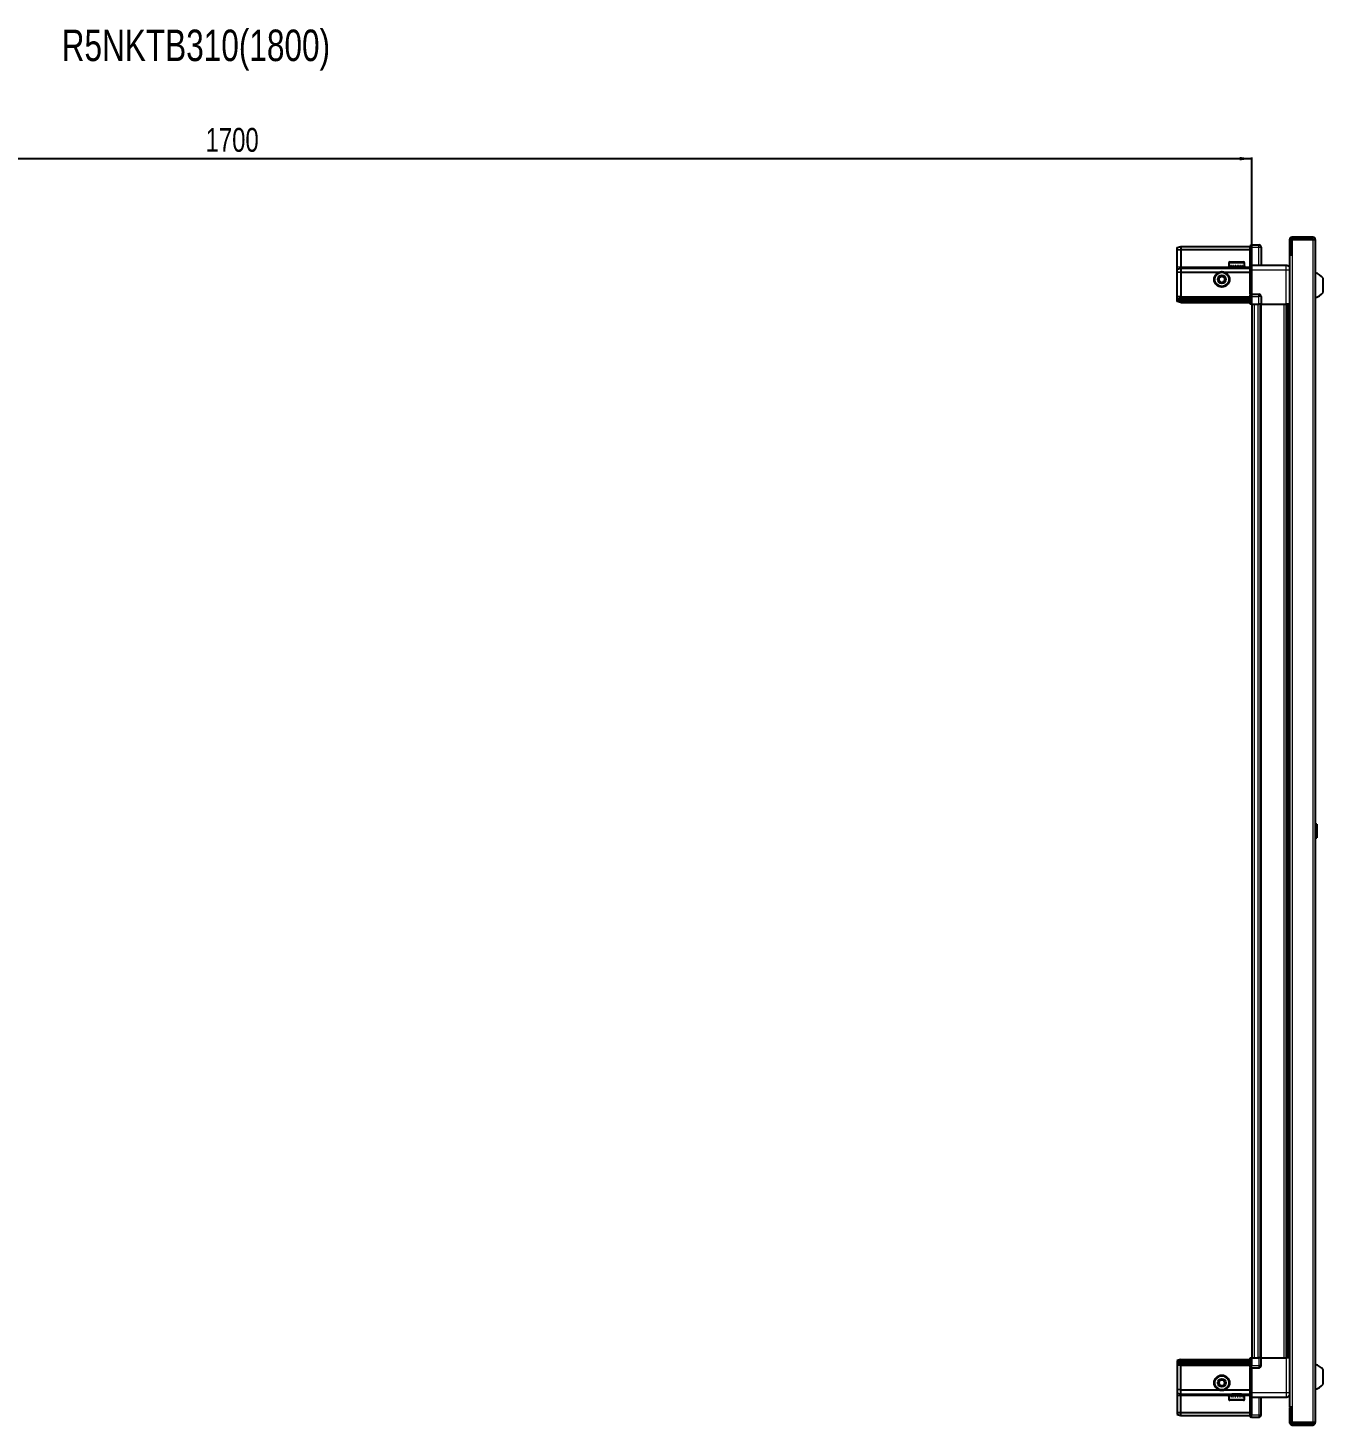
# Model space of a CAD drawing. Header units: millimetres. Extents: x 1770 to 4824, y -1276 to 1958.
# Drawn here: x 3167 to 4256, y 783 to 1958 of the extents above; entities that cross this region are included whole.
import ezdxf

# ---------------------------------------------------------------- set-up
doc = ezdxf.new("R2010")
doc.units = ezdxf.units.MM
doc.layers.add('FORMAT', color=7, linetype='Continuous')
doc.styles.add('SLDTEXTSTYLE0', font='TXT', dxfattribs={"width": 0.75})
doc.dimstyles.new('SLDDIMSTYLE0', dxfattribs={"dimtxt": 20, "dimasz": 10, "dimexe": 0, "dimexo": 0.0625, "dimgap": 5, "dimtad": 2, "dimdec": 1, "dimrnd": 1e-09, "dimzin": 12, "dimdsep": 46, "dimtxsty": 'SLDTEXTSTYLE0', "dimsah": 1, "dimcen": 0.09, "dimadec": 0, "dimazin": 3, "dimtfac": 1, "dimtofl": 0, "dimtmove": 0, "dimatfit": 3, "dimfxl": 0, "dimfrac": 2, "dimtolj": 1, "dimtzin": 12, "dimarcsym": 0})

# ---------------------------------------------------------------- blocks, each defined once
blk = doc.blocks.new('_D_5')
at = {"layer": 'FORMAT'}
for p, q in [((2495.9, 1725.6), (2495.9, 1849.1)), ((2495.9, 1848.1), (4195.9, 1848.1)), ((4195.9, 1725.6), (4195.9, 1849.1))]:
    blk.add_line(p, q, dxfattribs=at)
for points in [[(2495.9, 1848.1), (2505.9, 1846.6), (2505.9, 1849.6)], [(4195.9, 1848.1), (4185.9, 1849.6), (4185.9, 1846.6)]]:
    blk.add_solid(points, dxfattribs=at)
at = {"layer": 'FORMAT', "insert": (3316.4, 1873.9), "char_height": 20, "attachment_point": 1, "style": 'SLDTEXTSTYLE0'}
blk.add_mtext('1700', dxfattribs=at)

msp = doc.modelspace()

# ---------------------------------------------------------------- linework, layer by layer
at = {"color": 7, "linetype": 'Continuous', "lineweight": 25}
for p, q in [((4195.44, 1775.59), (4194.57, 1775.09)), ((4195.44, 1775.59), (4194.57, 1775.09)), ((4194.57, 1775.09), (4194.57, 1773.59)), ((4195.77, 1775.59), (4195.44, 1775.59)), ((4195.77, 1775.59), (4195.44, 1775.59)), ((4195.77, 1775.59), (4195.77, 1775.59)), ((4195.77, 1773.59), (4195.77, 1775.59)), ((4195.77, 1775.59), (4201.77, 1775.59)), ((4227.77, 1779.99), (4227.77, 1767.59)), ((4229.27, 1779.99), (4229.27, 1767.59)), ((4229.77, 1767.09), (4229.77, 1779.99)), ((4229.77, 1779.99), (4247.17, 1779.99)), ((4247.17, 1782.09), (4229.87, 1782.09)), ((4247.17, 1780.59), (4229.87, 1780.59)), ((4247.17, 1780.59), (4247.17, 1782.09)), ((4247.17, 1779.99), (4249.27, 1779.99)), ((4249.27, 1779.99), (4249.27, 785.19)), ((4133.27, 1773.29), (4136.27, 1774.09)), ((4133.27, 1771.44), (4133.27, 1773.29)), ((4133.27, 1771.44), (4136.27, 1771.59)), ((4133.27, 1757.09), (4133.27, 1771.44)), ((4136.27, 1774.09), (4136.27, 1771.59)), ((4136.27, 1774.09), (4194.57, 1774.09)), ((4136.27, 1771.59), (4136.27, 1757.09)), ((4136.27, 1771.59), (4194.57, 1771.59)), ((4194.57, 1758.79), (4194.57, 1773.59)), ((4195.77, 1773.59), (4195.77, 1758.79)), ((4203.77, 1773.59), (4203.77, 1758.59)), ((4227.67, 1767.09), (4227.67, 798.09)), ((4227.67, 1767.09), (4229.77, 1767.09)), ((4227.77, 1767.59), (4229.27, 1767.59)), ((4133.27, 1755.29), (4133.27, 1757.09)), ((4133.27, 1755.29), (4136.27, 1756.09)), ((4133.27, 1752.26), (4133.27, 1755.29)), ((4136.27, 1752.59), (4133.27, 1752.26)), ((4133.27, 1732.09), (4133.27, 1752.26)), ((4136.27, 1757.09), (4136.27, 1756.09)), ((4136.27, 1756.09), (4136.27, 1752.59)), ((4136.27, 1756.09), (4194.57, 1756.09)), ((4136.27, 1752.59), (4136.27, 1732.09)), ((4136.27, 1752.59), (4168.27, 1752.59)), ((4173.27, 1752.59), (4194.57, 1752.59)), ((4176.77, 1760.49), (4176.77, 1757.59)), ((4176.77, 1757.59), (4176.81, 1757.59)), ((4176.93, 1758.09), (4176.81, 1758.09)), ((4176.81, 1758.09), (4176.81, 1757.59)), ((4176.81, 1757.59), (4176.93, 1757.59)), ((4176.93, 1758.09), (4176.93, 1757.59)), ((4176.93, 1757.59), (4177.34, 1757.59)), ((4177.68, 1758.09), (4177.34, 1758.09)), ((4177.34, 1758.09), (4177.34, 1757.59)), ((4177.34, 1757.59), (4177.68, 1757.59)), ((4177.57, 1761.29), (4188.97, 1761.29)), ((4177.68, 1758.09), (4177.68, 1757.59)), ((4177.68, 1757.59), (4178.45, 1757.59)), ((4178.97, 1758.09), (4178.45, 1758.09)), ((4178.45, 1758.09), (4178.45, 1757.59)), ((4178.45, 1757.59), (4178.97, 1757.59)), ((4178.87, 1757.59), (4178.87, 1757.49)), ((4178.87, 1757.49), (4187.67, 1757.49)), ((4178.97, 1758.09), (4178.97, 1757.59)), ((4178.97, 1757.59), (4180.03, 1757.59)), ((4179.27, 1757.09), (4179.96, 1756.61)), ((4179.27, 1757.09), (4187.27, 1757.09)), ((4179.96, 1756.61), (4179.27, 1756.13)), ((4179.27, 1756.13), (4179.27, 1756.09)), ((4179.27, 1756.13), (4187.27, 1756.13)), ((4179.96, 1756.61), (4186.58, 1756.61)), ((4180.69, 1758.09), (4180.03, 1758.09)), ((4180.03, 1758.09), (4180.03, 1757.59)), ((4180.03, 1757.59), (4180.69, 1757.59)), ((4180.69, 1758.09), (4180.69, 1757.59)), ((4180.69, 1757.59), (4181.93, 1757.59)), ((4182.66, 1758.09), (4181.93, 1758.09)), ((4181.93, 1758.09), (4181.93, 1757.59)), ((4181.93, 1757.59), (4182.36, 1757.59)), ((4182.36, 1758.09), (4182.36, 1757.59)), ((4182.66, 1758.09), (4182.66, 1757.59)), ((4182.66, 1757.59), (4183.96, 1757.59)), ((4184.69, 1758.09), (4183.96, 1758.09)), ((4183.96, 1758.09), (4183.96, 1757.59)), ((4184.23, 1758.09), (4184.23, 1757.59)), ((4184.23, 1757.59), (4184.69, 1757.59)), ((4184.69, 1758.09), (4184.69, 1757.59)), ((4184.69, 1757.59), (4185.93, 1757.59)), ((4186.58, 1758.09), (4185.93, 1758.09)), ((4185.93, 1758.09), (4185.93, 1757.59)), ((4185.93, 1757.59), (4186.58, 1757.59)), ((4186.58, 1758.09), (4186.58, 1757.59)), ((4186.58, 1757.59), (4187.63, 1757.59)), ((4186.58, 1756.61), (4187.27, 1757.09)), ((4187.27, 1756.13), (4186.58, 1756.61)), ((4187.27, 1756.09), (4187.27, 1756.13)), ((4188.15, 1758.09), (4187.63, 1758.09)), ((4187.63, 1758.09), (4187.63, 1757.59)), ((4187.63, 1757.59), (4188.15, 1757.59)), ((4187.67, 1757.49), (4187.67, 1757.59)), ((4188.15, 1758.09), (4188.15, 1757.59)), ((4188.15, 1757.59), (4188.91, 1757.59)), ((4189.24, 1758.09), (4188.91, 1758.09)), ((4188.91, 1758.09), (4188.91, 1757.59)), ((4188.91, 1757.59), (4189.24, 1757.59)), ((4189.24, 1758.09), (4189.24, 1757.59)), ((4189.24, 1757.59), (4189.63, 1757.59)), ((4189.74, 1758.09), (4189.63, 1758.09)), ((4189.63, 1758.09), (4189.63, 1757.59)), ((4189.63, 1757.59), (4189.74, 1757.59)), ((4189.74, 1758.09), (4189.74, 1757.59)), ((4189.74, 1757.59), (4189.77, 1757.59)), ((4189.77, 1757.59), (4189.77, 1760.49)), ((4194.57, 1758.59), (4194.57, 1758.79)), ((4195.77, 1758.59), (4194.57, 1758.59)), ((4194.57, 1754.59), (4194.57, 1758.59)), ((4194.57, 1734.29), (4194.57, 1754.59)), ((4195.77, 1758.79), (4195.77, 1758.59)), ((4195.77, 1758.59), (4195.77, 1754.59)), ((4195.77, 1758.59), (4224.77, 1758.59)), ((4195.77, 1754.59), (4195.77, 1734.29)), ((4255.87, 1735.59), (4255.87, 1747.59)), ((4133.27, 1730.29), (4133.27, 1732.09)), ((4136.27, 1731.09), (4133.27, 1730.29)), ((4133.27, 1729.55), (4133.27, 1730.29)), ((4136.27, 1730.09), (4133.27, 1729.55)), ((4133.27, 1729.05), (4133.27, 1729.55)), ((4136.27, 1728.59), (4133.27, 1729.05)), ((4133.27, 1727.9), (4133.27, 1729.05)), ((4136.27, 1727.09), (4133.27, 1727.9)), ((4136.27, 1732.09), (4136.27, 1731.09)), ((4136.27, 1731.09), (4136.27, 1730.09)), ((4136.27, 1731.09), (4194.57, 1731.09)), ((4136.27, 1730.09), (4136.27, 1728.59)), ((4136.27, 1730.09), (4194.57, 1730.09)), ((4136.27, 1728.59), (4136.27, 1727.09)), ((4136.27, 1728.59), (4194.57, 1728.59)), ((4194.57, 1734.09), (4194.57, 1734.29)), ((4195.77, 1734.09), (4194.57, 1734.09)), ((4194.57, 1734.09), (4194.57, 1733.42)), ((4194.57, 1725.59), (4194.57, 1733.42)), ((4195.44, 1732.09), (4195.44, 1725.59)), ((4195.77, 1734.29), (4195.77, 1734.09)), ((4195.77, 1732.09), (4195.77, 1734.09)), ((4195.77, 1732.09), (4195.77, 1734.09)), ((4195.77, 1734.09), (4201.77, 1734.09)), ((4195.77, 1732.09), (4195.77, 1725.59)), ((4203.77, 1732.09), (4203.77, 1725.59)), ((4136.27, 1727.09), (4194.57, 1727.09)), ((4195.44, 1725.59), (4194.57, 1725.59)), ((4195.77, 1725.59), (4195.44, 1725.59)), ((4195.77, 1725.59), (4201.77, 1725.59)), ((4195.92, 1725.59), (4195.92, 839.59)), ((4203.77, 1725.59), (4201.77, 1725.59)), ((4203.12, 1725.59), (4203.12, 839.59)), ((4203.77, 1725.59), (4224.77, 1725.59)), ((4225.79, 839.59), (4225.79, 1725.59)), ((4225.83, 839.59), (4225.83, 1725.59)), ((4227.62, 1725.59), (4227.62, 839.59)), ((4250.25, 1288.38), (4249.27, 1287.39)), ((4250.77, 1288.38), (4250.25, 1288.38)), ((4250.25, 1288.38), (4250.25, 1276.81)), ((4250.77, 1288.38), (4250.77, 1276.81)), ((4249.27, 1277.79), (4250.25, 1276.81)), ((4250.25, 1276.81), (4250.77, 1276.81)), ((4136.27, 838.09), (4133.27, 837.29)), ((4133.27, 837.29), (4133.27, 836.14)), ((4136.27, 836.59), (4133.27, 836.14)), ((4133.27, 836.14), (4133.27, 835.64)), ((4136.27, 835.09), (4133.27, 835.64)), ((4133.27, 835.64), (4133.27, 834.9)), ((4136.27, 834.09), (4133.27, 834.9)), ((4133.27, 834.9), (4133.27, 833.09)), ((4136.27, 836.59), (4136.27, 838.09)), ((4136.27, 838.09), (4194.57, 838.09)), ((4136.27, 835.09), (4136.27, 836.59)), ((4136.27, 836.59), (4194.57, 836.59)), ((4136.27, 835.09), (4194.57, 835.09)), ((4136.27, 834.09), (4136.27, 835.09)), ((4194.57, 831.77), (4194.57, 839.59)), ((4194.57, 839.59), (4195.44, 839.59)), ((4195.44, 839.59), (4195.44, 839.59)), ((4195.44, 839.59), (4195.44, 833.09)), ((4195.77, 839.59), (4195.44, 839.59)), ((4195.77, 839.59), (4195.77, 833.09)), ((4195.77, 839.59), (4195.77, 839.59)), ((4195.77, 839.59), (4201.77, 839.59)), ((4195.77, 839.59), (4195.77, 833.09)), ((4203.77, 839.59), (4201.77, 839.59)), ((4203.77, 833.09), (4203.77, 839.59)), ((4203.77, 839.59), (4224.77, 839.59)), ((4133.27, 833.09), (4133.27, 812.93)), ((4136.27, 834.09), (4194.57, 834.09)), ((4136.27, 833.09), (4136.27, 834.09)), ((4136.27, 812.59), (4136.27, 833.09)), ((4194.57, 831.77), (4194.57, 831.09)), ((4195.77, 831.09), (4194.57, 831.09)), ((4194.57, 830.89), (4194.57, 831.09)), ((4194.57, 810.59), (4194.57, 830.89)), ((4195.77, 831.09), (4195.77, 833.09)), ((4195.77, 831.09), (4195.77, 830.89)), ((4195.77, 831.09), (4201.77, 831.09)), ((4195.77, 830.89), (4195.77, 810.59)), ((4255.87, 817.59), (4255.87, 829.59)), ((4136.27, 812.59), (4133.27, 812.93)), ((4133.27, 812.93), (4133.27, 809.9)), ((4136.27, 812.59), (4168.27, 812.59)), ((4136.27, 809.09), (4136.27, 812.59)), ((4173.27, 812.59), (4194.57, 812.59)), ((4133.27, 809.9), (4136.27, 809.09)), ((4133.27, 809.9), (4133.27, 808.09)), ((4133.27, 808.09), (4133.27, 793.75)), ((4136.27, 809.09), (4194.57, 809.09)), ((4136.27, 808.09), (4136.27, 809.09)), ((4136.27, 793.59), (4136.27, 808.09)), ((4176.77, 807.59), (4176.77, 804.69)), ((4176.79, 807.59), (4176.77, 807.59)), ((4176.79, 807.09), (4176.79, 807.59)), ((4176.89, 807.59), (4176.79, 807.59)), ((4176.79, 807.09), (4176.89, 807.09)), ((4176.89, 807.09), (4176.89, 807.59)), ((4177.26, 807.59), (4176.89, 807.59)), ((4177.26, 807.09), (4177.26, 807.59)), ((4177.58, 807.59), (4177.26, 807.59)), ((4177.26, 807.09), (4177.58, 807.09)), ((4188.97, 803.89), (4177.57, 803.89)), ((4177.58, 807.09), (4177.58, 807.59)), ((4178.32, 807.59), (4177.58, 807.59)), ((4178.32, 807.09), (4178.32, 807.59)), ((4178.83, 807.59), (4178.32, 807.59)), ((4178.32, 807.09), (4178.83, 807.09)), ((4178.83, 807.09), (4178.83, 807.59)), ((4179.86, 807.59), (4178.83, 807.59)), ((4178.87, 807.69), (4178.87, 807.59)), ((4187.67, 807.69), (4178.87, 807.69)), ((4179.27, 809.09), (4179.27, 809.06)), ((4179.27, 809.06), (4179.96, 808.58)), ((4187.27, 809.06), (4179.27, 809.06)), ((4179.96, 808.58), (4179.27, 808.09)), ((4187.27, 808.09), (4179.27, 808.09)), ((4179.86, 807.09), (4179.86, 807.59)), ((4180.51, 807.59), (4179.86, 807.59)), ((4179.86, 807.09), (4180.51, 807.09)), ((4186.58, 808.58), (4179.96, 808.58)), ((4180.51, 807.09), (4180.51, 807.59)), ((4181.74, 807.59), (4180.51, 807.59)), ((4181.74, 807.09), (4181.74, 807.59)), ((4182.23, 807.59), (4181.74, 807.59)), ((4181.74, 807.09), (4182.46, 807.09)), ((4182.23, 807.09), (4182.23, 807.59)), ((4182.46, 807.09), (4182.46, 807.59)), ((4183.76, 807.59), (4182.46, 807.59)), ((4183.76, 807.09), (4183.76, 807.59)), ((4183.76, 807.09), (4184.49, 807.09)), ((4184.1, 807.09), (4184.1, 807.59)), ((4184.49, 807.59), (4184.1, 807.59)), ((4184.49, 807.09), (4184.49, 807.59)), ((4185.74, 807.59), (4184.49, 807.59)), ((4185.74, 807.09), (4185.74, 807.59)), ((4186.41, 807.59), (4185.74, 807.59)), ((4185.74, 807.09), (4186.41, 807.09)), ((4186.41, 807.09), (4186.41, 807.59)), ((4187.48, 807.59), (4186.41, 807.59)), ((4186.58, 808.58), (4187.27, 809.06)), ((4187.27, 808.09), (4186.58, 808.58)), ((4187.27, 809.06), (4187.27, 809.09)), ((4187.48, 807.09), (4187.48, 807.59)), ((4188.01, 807.59), (4187.48, 807.59)), ((4187.48, 807.09), (4188.01, 807.09)), ((4187.67, 807.59), (4187.67, 807.69)), ((4188.01, 807.09), (4188.01, 807.59)), ((4188.8, 807.59), (4188.01, 807.59)), ((4188.8, 807.09), (4188.8, 807.59)), ((4189.15, 807.59), (4188.8, 807.59)), ((4188.8, 807.09), (4189.15, 807.09)), ((4189.15, 807.09), (4189.15, 807.59)), ((4189.59, 807.59), (4189.15, 807.59)), ((4189.59, 807.09), (4189.59, 807.59)), ((4189.72, 807.59), (4189.59, 807.59)), ((4189.59, 807.09), (4189.72, 807.09)), ((4189.72, 807.09), (4189.72, 807.59)), ((4189.77, 807.59), (4189.72, 807.59)), ((4189.77, 804.69), (4189.77, 807.59)), ((4194.57, 806.59), (4194.57, 810.59)), ((4195.77, 806.59), (4194.57, 806.59)), ((4194.57, 806.39), (4194.57, 806.59)), ((4194.57, 791.59), (4194.57, 806.39)), ((4195.77, 810.59), (4195.77, 806.59)), ((4195.77, 806.59), (4195.77, 806.39)), ((4195.77, 806.59), (4224.77, 806.59)), ((4195.77, 806.39), (4195.77, 791.59)), ((4195.77, 806.39), (4195.77, 791.59)), ((4203.77, 791.59), (4203.77, 806.59)), ((4133.27, 793.75), (4136.27, 793.59)), ((4133.27, 793.75), (4133.27, 791.9)), ((4133.27, 791.9), (4136.27, 791.09)), ((4136.27, 793.59), (4194.57, 793.59)), ((4136.27, 791.09), (4136.27, 793.59)), ((4136.27, 791.09), (4194.57, 791.09)), ((4194.57, 791.59), (4194.57, 790.09)), ((4194.57, 790.09), (4195.44, 789.59)), ((4195.77, 789.59), (4195.44, 789.59)), ((4195.77, 789.59), (4195.77, 791.59)), ((4195.77, 789.59), (4201.77, 789.59)), ((4229.77, 798.09), (4227.67, 798.09)), ((4227.77, 797.59), (4229.27, 797.59)), ((4227.77, 797.59), (4227.77, 785.19)), ((4229.27, 797.59), (4229.27, 785.19)), ((4229.77, 785.19), (4229.77, 798.09)), ((4247.17, 785.19), (4229.77, 785.19)), ((4229.87, 784.59), (4247.17, 784.59)), ((4229.87, 783.09), (4247.17, 783.09)), ((4249.27, 785.19), (4247.17, 785.19)), ((4247.17, 784.59), (4247.17, 783.09))]:
    msp.add_line(p, q, dxfattribs=at)
at = {"color": 8, "linetype": 'Continuous', "lineweight": 18}
for p, q in [((4201.77, 1773.59), (4201.77, 1775.59)), ((4229.27, 1779.99), (4227.77, 1779.99)), ((4229.87, 1780.59), (4229.87, 1782.09)), ((4247.17, 1779.99), (4247.17, 785.19)), ((4195.77, 1773.59), (4194.57, 1773.59)), ((4195.77, 1773.59), (4201.77, 1773.59)), ((4201.77, 1758.59), (4201.77, 1773.59)), ((4201.77, 1773.59), (4203.77, 1773.59)), ((4229.77, 1767.09), (4229.77, 798.09)), ((4133.27, 1757.09), (4136.27, 1757.09)), ((4136.27, 1757.09), (4179.27, 1757.09)), ((4176.77, 1760.49), (4189.77, 1760.49)), ((4187.27, 1757.09), (4194.57, 1757.09)), ((4194.57, 1758.79), (4195.77, 1758.79)), ((4195.77, 1754.59), (4194.57, 1754.59)), ((4195.77, 1754.59), (4224.77, 1754.59)), ((4224.77, 1725.59), (4224.77, 1754.59)), ((4136.27, 1732.09), (4133.27, 1732.09)), ((4136.27, 1732.09), (4194.57, 1732.09)), ((4194.57, 1734.29), (4195.77, 1734.29)), ((4195.77, 1732.09), (4195.44, 1732.09)), ((4195.77, 1732.09), (4201.77, 1732.09)), ((4201.77, 1732.09), (4201.77, 1734.09)), ((4201.77, 1725.59), (4201.77, 1732.09)), ((4203.77, 1732.09), (4201.77, 1732.09)), ((4197.92, 1725.59), (4197.92, 839.59)), ((4201.12, 1725.59), (4201.12, 839.59)), ((4203.77, 1725.59), (4203.77, 839.59)), ((4223.17, 839.59), (4223.17, 1725.59)), ((4224.59, 1725.59), (4224.59, 839.59)), ((4227.03, 839.59), (4227.03, 1725.59)), ((4195.77, 839.59), (4195.44, 839.59)), ((4201.77, 839.59), (4201.77, 833.09)), ((4224.77, 839.59), (4224.77, 810.59)), ((4136.27, 833.09), (4133.27, 833.09)), ((4136.27, 833.09), (4194.57, 833.09)), ((4195.77, 830.89), (4194.57, 830.89)), ((4195.77, 833.09), (4195.44, 833.09)), ((4195.77, 833.09), (4201.77, 833.09)), ((4203.77, 833.09), (4201.77, 833.09)), ((4201.77, 833.09), (4201.77, 831.09)), ((4133.27, 808.09), (4136.27, 808.09)), ((4136.27, 808.09), (4179.27, 808.09)), ((4189.77, 804.69), (4176.77, 804.69)), ((4187.27, 808.09), (4194.57, 808.09)), ((4195.77, 810.59), (4194.57, 810.59)), ((4195.77, 806.39), (4194.57, 806.39)), ((4195.77, 810.59), (4224.77, 810.59)), ((4201.77, 806.59), (4201.77, 791.59)), ((4195.77, 791.59), (4194.57, 791.59)), ((4195.77, 791.59), (4201.77, 791.59)), ((4201.77, 791.59), (4203.77, 791.59)), ((4201.77, 791.59), (4201.77, 789.59)), ((4229.27, 785.19), (4227.77, 785.19)), ((4229.87, 784.59), (4229.87, 783.09))]:
    msp.add_line(p, q, dxfattribs=at)
at = {"color": 7, "linetype": 'Continuous', "lineweight": 25}
for centre, radius in [((4170.77, 1746.59), 6.5), ((4170.77, 1746.59), 3.46), ((4170.77, 818.59), 6.5), ((4170.77, 818.59), 3.46)]:
    msp.add_circle(centre, radius, dxfattribs=at)
at = {"color": 8, "linetype": 'Continuous', "lineweight": 18}
for centre in [(4170.77, 1746.59), (4170.77, 818.59)]:
    msp.add_circle(centre, 5.7, dxfattribs=at)
at = {"color": 7, "linetype": 'Continuous', "lineweight": 25}
for centre, radius, start, end in [((4201.77, 1773.59), 2, 360, 90), ((4229.87, 1779.99), 2.1, 90, 180), ((4229.87, 1779.99), 0.6, 90, 180), ((4247.17, 1779.99), 2.1, 360, 90), ((4247.17, 1779.99), 0.6, 360, 90), ((4177.57, 1760.49), 0.8, 90, 180), ((4178.87, 1757.09), 0.4, 0, 90), ((4187.67, 1757.09), 0.4, 90, 180), ((4188.97, 1760.49), 0.8, 0, 90), ((4246.25, 1740.57), 11.91, 36.1266, 75.29965), ((4170.77, 1746.59), 2.5, 120.74103, 180.74103), ((4170.77, 1746.59), 2.5, 180.74103, 240.74103), ((4170.77, 1746.59), 2.5, 60.74103, 120.74103), ((4170.77, 1746.59), 2.5, 240.74103, 300.74103), ((4170.77, 1746.59), 2.5, 0.74103, 60.74103), ((4170.77, 1746.59), 2.5, 300.74103, 0.74103), ((4201.77, 1732.09), 2, 0, 90), ((4246.25, 1742.62), 11.91, 284.70035, 323.8734), ((4201.77, 833.09), 2, 270, 0), ((4246.25, 822.57), 11.91, 36.1266, 75.29965), ((4170.77, 818.59), 2.5, 155.91157, 215.91157), ((4170.77, 818.59), 2.5, 95.91157, 155.91157), ((4170.77, 818.59), 2.5, 215.91157, 275.91157), ((4170.77, 818.59), 2.5, 35.91157, 95.91157), ((4170.77, 818.59), 2.5, 275.91157, 335.91157), ((4170.77, 818.59), 2.5, 335.91157, 35.91157), ((4246.25, 824.62), 11.91, 284.70035, 323.8734), ((4177.57, 804.69), 0.8, 180, 270), ((4178.87, 808.09), 0.4, 270, 0), ((4187.67, 808.09), 0.4, 180, 270), ((4188.97, 804.69), 0.8, 270, 0), ((4201.77, 791.59), 2, 270, 0), ((4229.87, 785.19), 2.1, 180, 270), ((4229.87, 785.19), 0.6, 180, 270), ((4247.17, 785.19), 2.1, 270, 0), ((4247.17, 785.19), 0.6, 270, 0)]:
    msp.add_arc(centre, radius, start, end, dxfattribs=at)
for centre, start_param, end_param in [((4191.97, 1732.09), 0, 0.7227342), ((4191.97, 833.09), 5.5604511, 6.2831853)]:
    msp.add_ellipse(centre, major_axis=(3.46, 0), ratio=0.5773503, start_param=start_param, end_param=end_param, dxfattribs=at)
for points, knots in [([(4224.77, 1758.59), (4225.21, 1758.55), (4225.89, 1758.48), (4226.7, 1758.04), (4227.26, 1757.6), (4227.53, 1757.23), (4227.67, 1757.05)], [0, 0, 0, 0, 0.3842982, 0.5911726, 0.8024372, 1, 1, 1, 1]), ([(4168.25, 1748), (4168.69, 1748.27), (4169.52, 1748.76), (4170.35, 1749.25), (4170.73, 1749.48)], [0, 0, 0, 0, 0.5346859, 1, 1, 1, 1]), ([(4168.29, 1745.12), (4168.29, 1745.24), (4168.28, 1745.84), (4168.27, 1746.84), (4168.26, 1747.66), (4168.25, 1748)], [0, 0, 0, 0, 0.1331247, 0.6370994, 1, 1, 1, 1]), ([(4170.81, 1743.71), (4170.36, 1743.96), (4169.52, 1744.43), (4168.68, 1744.9), (4168.29, 1745.12)], [0, 0, 0, 0, 0.53468586, 1, 1, 1, 1]), ([(4170.73, 1749.48), (4171.18, 1749.23), (4172.02, 1748.76), (4172.86, 1748.29), (4173.25, 1748.07)], [0, 0, 0, 0, 0.53468586, 1, 1, 1, 1]), ([(4173.29, 1745.18), (4172.84, 1744.92), (4172.02, 1744.43), (4171.19, 1743.94), (4170.81, 1743.71)], [0, 0, 0, 0, 0.5346859, 1, 1, 1, 1]), ([(4173.25, 1748.07), (4173.26, 1747.72), (4173.27, 1746.9), (4173.28, 1745.91), (4173.29, 1745.31), (4173.29, 1745.18)], [0, 0, 0, 0, 0.3629006, 0.8668753, 1, 1, 1, 1]), ([(4227.62, 1725.59), (4227.58, 1725.59), (4227.36, 1725.59), (4226.64, 1725.59), (4225.68, 1725.59), (4225.03, 1725.59), (4224.77, 1725.59)], [0, 0, 0, 0, 0.0717073, 0.4209791, 0.7702508, 1, 1, 1, 1]), ([(4227.62, 839.59), (4227.58, 839.59), (4227.36, 839.59), (4226.64, 839.59), (4225.68, 839.59), (4225.03, 839.59), (4224.77, 839.59)], [0, 0, 0, 0, 0.07170733, 0.42097906, 0.77025079, 1, 1, 1, 1]), ([(4167.9, 818.3), (4168.11, 818.77), (4168.5, 819.65), (4168.89, 820.52), (4169.08, 820.93)], [0, 0, 0, 0, 0.5346859, 1, 1, 1, 1]), ([(4169.59, 815.96), (4169.29, 816.38), (4168.72, 817.16), (4168.16, 817.93), (4167.9, 818.3)], [0, 0, 0, 0, 0.5346859, 1, 1, 1, 1]), ([(4169.08, 820.93), (4169.42, 820.97), (4170.24, 821.05), (4171.23, 821.15), (4171.82, 821.22), (4171.95, 821.23)], [0, 0, 0, 0, 0.3629006, 0.8668753, 1, 1, 1, 1]), ([(4172.46, 816.26), (4172.34, 816.24), (4171.74, 816.18), (4170.75, 816.08), (4169.93, 815.99), (4169.59, 815.96)], [0, 0, 0, 0, 0.1331247, 0.6370994, 1, 1, 1, 1]), ([(4171.95, 821.23), (4172.25, 820.81), (4172.82, 820.03), (4173.38, 819.25), (4173.64, 818.89)], [0, 0, 0, 0, 0.5346859, 1, 1, 1, 1]), ([(4173.64, 818.89), (4173.43, 818.42), (4173.04, 817.54), (4172.64, 816.66), (4172.46, 816.26)], [0, 0, 0, 0, 0.5346859, 1, 1, 1, 1]), ([(4224.77, 806.59), (4225.21, 806.64), (4225.89, 806.71), (4226.7, 807.15), (4227.26, 807.59), (4227.53, 807.96), (4227.67, 808.14)], [0, 0, 0, 0, 0.38429816, 0.59117259, 0.8024372, 1, 1, 1, 1])]:
    msp.add_open_spline(points, degree=3, knots=knots, dxfattribs=at)
at = {"color": 8, "linetype": 'Continuous', "lineweight": 18}
for points in [[(4224.77, 1754.59), (4224.77, 1755.12), (4224.77, 1756.17), (4224.77, 1757.49), (4224.77, 1758.41), (4224.77, 1758.53), (4224.77, 1758.59)], [(4224.77, 810.59), (4224.77, 810.07), (4224.77, 809.02), (4224.77, 807.7), (4224.77, 806.77), (4224.77, 806.65), (4224.77, 806.59)]]:
    msp.add_open_spline(points, degree=3, dxfattribs=at)
for points, knots in [([(4224.77, 1754.59), (4225.21, 1754.59), (4225.89, 1754.59), (4226.7, 1754.59), (4227.26, 1754.59), (4227.53, 1754.59), (4227.67, 1754.59)], [0, 0, 0, 0, 0.3842982, 0.5911726, 0.8024372, 1, 1, 1, 1]), ([(4224.77, 810.59), (4225.21, 810.59), (4225.89, 810.59), (4226.7, 810.59), (4227.26, 810.59), (4227.53, 810.59), (4227.67, 810.59)], [0, 0, 0, 0, 0.38429816, 0.59117259, 0.8024372, 1, 1, 1, 1])]:
    msp.add_open_spline(points, degree=3, knots=knots, dxfattribs=at)

# ---------------------------------------------------------------- texts
at = {"layer": 'FORMAT', "insert": (3195.36, 1956.62), "char_height": 26.4583, "attachment_point": 1, "style": 'SLDTEXTSTYLE0'}
msp.add_mtext('R5NKTB310(1800)', dxfattribs=at)

# ---------------------------------------------------------------- dimensions: what is measured, and where the dimension line sits
at = {"layer": 'FORMAT'}
dim = msp.add_linear_dim(base=(4195.92, 1848.09), p1=(2495.92, 1725.59), p2=(4195.92, 1725.59), angle=0, dimstyle='SLDDIMSTYLE0', dxfattribs=at)
dim.commit()
dim.dimension.update_dxf_attribs({"geometry": '_D_5', "text_midpoint": (3345.92, 1848.09), "dimtype": 160})

doc.saveas('drawing.dxf')
